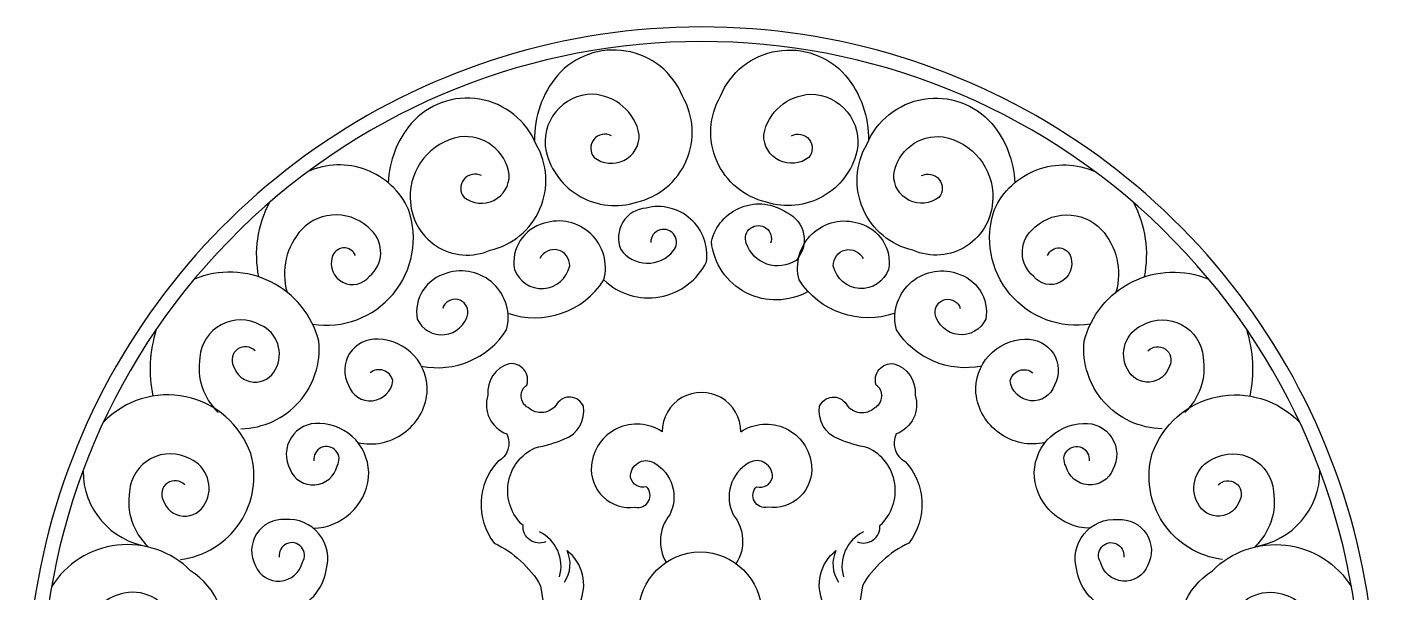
# Model space of a CAD drawing. Header units: millimetres. Extents: x -159346 to -157016, y -80163 to -78851.
# Drawn here: x -157299 to -157219.8, y -78992.8 to -78959.7 of the extents above; entities that cross this region are included whole.
import ezdxf

# ---------------------------------------------------------------- set-up
doc = ezdxf.new("R2010")
doc.units = ezdxf.units.MM
doc.header["$LTSCALE"] = 2
doc.header["$MEASUREMENT"] = 0
doc.layers.add('3', color=3, linetype='CONTINUOUS')
doc.layers.add('4', color=4, linetype='CONTINUOUS')

msp = doc.modelspace()

# ---------------------------------------------------------------- linework, layer by layer
at = {"layer": '3', "color": 0}
for points in [[(-157264.668, -78966.049, 0.820141), (-157265.688, -78967.323, 0.631232), (-157263.035, -78965.998, 0.35083), (-157265.787, -78963.615, 0.471427), (-157268.509, -78966.973, 0.435035), (-157263.197, -78969.953, 0.503917), (-157260.493, -78963.734, 0.557345), (-157267.84, -78962.51, 0.181326), (-157269.183, -78966.338)], [(-157254.099, -78966.049, -0.820141), (-157253.079, -78967.323, -0.631232), (-157255.732, -78965.998, -0.35083), (-157252.98, -78963.615, -0.471427), (-157250.258, -78966.973, -0.435035), (-157255.57, -78969.953, -0.503917), (-157258.274, -78963.734, -0.557345), (-157250.927, -78962.51, -0.181326), (-157249.584, -78966.338)], [(-157272.299, -78968.394, 0.820141), (-157273.32, -78969.669, 0.631232), (-157270.666, -78968.343, 0.408806), (-157273.578, -78966.12, 0.370987), (-157276.483, -78969.72, 0.539297), (-157271.789, -78972.778, 0.503917), (-157269.085, -78966.559, 0.557345), (-157276.432, -78965.336, 0.165574), (-157277.771, -78968.81)], [(-157246.468, -78968.394, -0.820141), (-157245.447, -78969.669, -0.631232), (-157248.101, -78968.343, -0.408806), (-157245.189, -78966.12, -0.370987), (-157242.284, -78969.72, -0.539297), (-157246.978, -78972.778, -0.503917), (-157249.682, -78966.559, -0.557345), (-157242.335, -78965.336, -0.165574), (-157240.996, -78968.81)], [(-157282.214, -78977.112, 0.56834), (-157276.585, -78970.382, 0.415443), (-157282.485, -78968.16, 0.415443)], [(-157236.553, -78977.112, -0.56834), (-157242.182, -78970.382, -0.415443), (-157236.282, -78968.16, -0.415443)], [(-157253.129, -78975.194, -0.542853), (-157258.802, -78972.269, -0.528489), (-157254.376, -78970.561, -0.509156), (-157253.831, -78973.37, -0.494219), (-157256.754, -78972.36, -1.461604), (-157255.335, -78972.361)], [(-157279.69, -78973.077, 0.708495), (-157281.068, -78973.179, 0.834424), (-157278.873, -78974.301, 0.447535), (-157278.771, -78971.599, 0.428731), (-157282.853, -78971.548, 0.257782), (-157283.715, -78975.237)], [(-157265.118, -78974.521, 0.504784), (-157259.088, -78973.455, 0.528489), (-157262.626, -78970.294, 0.509156), (-157264.128, -78972.73, 0.494219), (-157261.037, -78972.817, 1.461604), (-157262.365, -78972.316)], [(-157239.077, -78973.077, -0.708495), (-157237.7, -78973.179, -0.834424), (-157239.894, -78974.301, -0.447535), (-157239.996, -78971.599, -0.428731), (-157235.914, -78971.548, -0.257782), (-157235.052, -78975.237)], [(-157270.747, -78976.475, 0.347222), (-157265.118, -78974.521, 0.595077), (-157268.625, -78971.189, 0.39345), (-157270.361, -78973.897, 0.758899), (-157267.121, -78973.691, 0.817007), (-157268.867, -78973.263)], [(-157248.02, -78976.475, -0.347222), (-157253.649, -78974.521, -0.595077), (-157250.142, -78971.189, -0.39345), (-157248.406, -78973.897, -0.758899), (-157251.646, -78973.691, -0.817007), (-157249.9, -78973.263)], [(-157275.836, -78979.577, 0.310074), (-157270.828, -78977.453, 0.595077), (-157274.335, -78974.122, 0.39345), (-157276.071, -78976.829, 0.712811), (-157273.094, -78976.503, 0.914457), (-157274.577, -78976.195)], [(-157242.931, -78979.577, -0.310074), (-157247.939, -78977.453, -0.595077), (-157244.432, -78974.122, -0.39345), (-157242.696, -78976.829, -0.712811), (-157245.673, -78976.503, -0.914457), (-157244.19, -78976.195)], [(-157286.417, -78983.255, 0.436253), (-157281.844, -78978.116, 0.455834), (-157289.16, -78974.476, 0.455834)], [(-157232.35, -78983.255, -0.436253), (-157236.923, -78978.116, -0.455834), (-157229.607, -78974.476, -0.455834)], [(-157285.591, -78978.687, 0.86993), (-157286.861, -78979.575, 0.683422), (-157284.384, -78979.766, 0.43637), (-157285.273, -78977.164, 0.54618), (-157288.83, -78979.068, 0.249332), (-157287.75, -78982.303)], [(-157233.176, -78978.687, -0.86993), (-157231.906, -78979.575, -0.683422), (-157234.383, -78979.766, -0.43637), (-157233.494, -78977.164, -0.54618), (-157229.937, -78979.068, -0.249332), (-157231.017, -78982.303)], [(-157279.553, -78984.071, 0.44654), (-157275.493, -78981.161, 0.426059), (-157278.366, -78977.996, 0.595436), (-157280.102, -78980.703, 0.805488), (-157277.504, -78980.424, 0.545542), (-157278.831, -78979.966)], [(-157239.214, -78984.071, -0.44654), (-157243.274, -78981.161, -0.426059), (-157240.401, -78977.996, -0.595436), (-157238.665, -78980.703, -0.805488), (-157241.263, -78980.424, -0.545542), (-157239.936, -78979.966)], [(-157268.53, -78989.893, -0.561781), (-157269.857, -78988.936, -0.538547), (-157269.145, -78984.372, 0.054264), (-157267.425, -78983.855, 0.359952), (-157266.319, -78981.94, 0.602946), (-157267.867, -78981.793, -0.466924), (-157269.562, -78982.014, -0.557579), (-157269.636, -78980.688, 0.546986), (-157270.668, -78979.436, 0.363293), (-157271.921, -78981.277, 0.404797), (-157270.815, -78983.56, -0.398519), (-157271.331, -78985.18, 0.368825), (-157271.553, -78989.967, -0.151067), (-157268.825, -78992.471, 0.208849), (-157265.066, -78999.172, 0.180731), (-157259.611, -79000.571)], [(-157250.237, -78989.893, 0.561781), (-157248.91, -78988.936, 0.538547), (-157249.622, -78984.372, -0.054264), (-157251.342, -78983.855, -0.359952), (-157252.448, -78981.94, -0.602946), (-157250.9, -78981.793, 0.466924), (-157249.205, -78982.014, 0.557579), (-157249.131, -78980.688, -0.546986), (-157248.099, -78979.436, -0.363293), (-157246.846, -78981.277, -0.404797), (-157247.952, -78983.56, 0.398519), (-157247.436, -78985.18, -0.368825), (-157247.214, -78989.967, 0.151067), (-157249.942, -78992.471, -0.208849), (-157253.701, -78999.172, -0.180731), (-157259.156, -79000.571)], [(-157289.973, -78990.932, 0.460295), (-157285.845, -78984.714, 0.558474), (-157294.491, -78982.877, 0.558474)], [(-157228.794, -78990.932, -0.460295), (-157232.922, -78984.714, -0.558474), (-157224.276, -78982.877, -0.558474)], [(-157282.177, -78989.098, 0.375846), (-157278.923, -78986.11, 0.426059), (-157281.795, -78982.944, 0.595436), (-157283.532, -78985.652, 0.732231), (-157280.779, -78985.44, 1.442237), (-157282.134, -78985.144)], [(-157261.687, -78983.442, 0.57084), (-157265.844, -78985.409, 0.481852), (-157263.273, -78987.868, 0.752933), (-157262.617, -78986.665, -0.428518), (-157263.547, -78986.119, -0.5983), (-157262.179, -78985.245, -0.401735), (-157261.25, -78988.305, 0.313966), (-157261.46, -78991.096)], [(-157257.08, -78983.442, -0.57084), (-157252.923, -78985.409, -0.481852), (-157255.494, -78987.868, -0.752933), (-157256.15, -78986.665, 0.428518), (-157255.22, -78986.119, 0.5983), (-157256.588, -78985.245, 0.401735), (-157257.517, -78988.305, -0.324047), (-157257.354, -78991.172)], [(-157236.59, -78989.098, -0.375846), (-157239.844, -78986.11, -0.426059), (-157236.972, -78982.944, -0.595436), (-157235.235, -78985.652, -0.732231), (-157237.988, -78985.44, -1.442237), (-157236.633, -78985.144)], [(-157289.719, -78986.554, 0.86993), (-157290.989, -78987.442, 0.683422), (-157288.512, -78987.633, 0.43637), (-157289.401, -78985.031, 0.54618), (-157292.958, -78986.935, 0.249332), (-157291.878, -78990.17)], [(-157229.048, -78986.554, -0.86993), (-157227.778, -78987.442, -0.683422), (-157230.255, -78987.633, -0.43637), (-157229.366, -78985.031, -0.54618), (-157225.809, -78986.935, -0.249332), (-157226.889, -78990.17)], [(-157283.569, -78993.992, 0.28583), (-157281.414, -78991.552, 0.527782), (-157283.828, -78988.591, 0.595436), (-157285.564, -78991.298, 0.732231), (-157282.811, -78991.087, 1.442237), (-157284.166, -78990.79)], [(-157235.198, -78993.992, -0.28583), (-157237.353, -78991.552, -0.527782), (-157234.939, -78988.591, -0.595436), (-157233.203, -78991.298, -0.732231), (-157235.956, -78991.087, -1.442237), (-157234.601, -78990.79)], [(-157292, -78995.274, 0.940071), (-157293.44, -78995.19, 0.567999), (-157292.381, -78996.755, 0.530364), (-157290.349, -78994.682, 0.389238), (-157293.271, -78992.906, 0.495007), (-157295.473, -78997.516, 0.775364), (-157287.469, -78996.29, 0.319125), (-157289.375, -78991.594, 0.482874), (-157297.536, -78992.532)], [(-157266.098, -78995.122, -0.454113), (-157266.54, -78993.501, 0.348284), (-157267.277, -78990.409, 0.348284)], [(-157252.669, -78995.122, 0.454113), (-157252.227, -78993.501, -0.348284), (-157251.49, -78990.409, -0.348284)], [(-157226.767, -78995.274, -0.940071), (-157225.327, -78995.19, -0.567999), (-157226.386, -78996.755, -0.530364), (-157228.418, -78994.682, -0.389238), (-157225.496, -78992.906, -0.495007), (-157223.294, -78997.516, -0.775364), (-157231.298, -78996.29, -0.319125), (-157229.392, -78991.594, -0.482874), (-157221.231, -78992.532)]]:
    msp.add_lwpolyline(points, format="xyb", dxfattribs=at)
msp.add_circle((-157259.462, -78994.102), 3.609, dxfattribs=at)
for centre, radius, start, end in [((-157259.384, -78999.26), 38.741, 317.07672, 222.92328), ((-157279.042, -78973.041), 6.476, 151.73433, 191.51693), ((-157239.725, -78973.041), 6.476, 348.48307, 28.26567), ((-157284.057, -78979.764), 7.695, 162.36215, 191.81563), ((-157234.71, -78979.764), 7.695, 348.18437, 17.63785), ((-157259.384, -78983.423), 2.304, 359.53841, 180.46159), ((-157291.216, -78985.747), 4.472, 179.88266, 261.48588), ((-157227.551, -78985.747), 4.472, 278.51412, 0.11734), ((-157269.876, -78991.326), 2.246, 343.74692, 64.22115), ((-157248.891, -78991.326), 2.246, 115.77885, 196.25308), ((-157268.947, -78991.205), 1.85, 325.20231, 25.50526), ((-157249.82, -78991.205), 1.85, 154.49474, 214.79769)]:
    msp.add_arc(centre, radius, start, end, dxfattribs=at)
at = {"layer": '4', "color": 0}
msp.add_arc((-157259.384, -78999.26), 39.596, 314.46762, 225.53238, dxfattribs=at)

doc.saveas('drawing.dxf')
